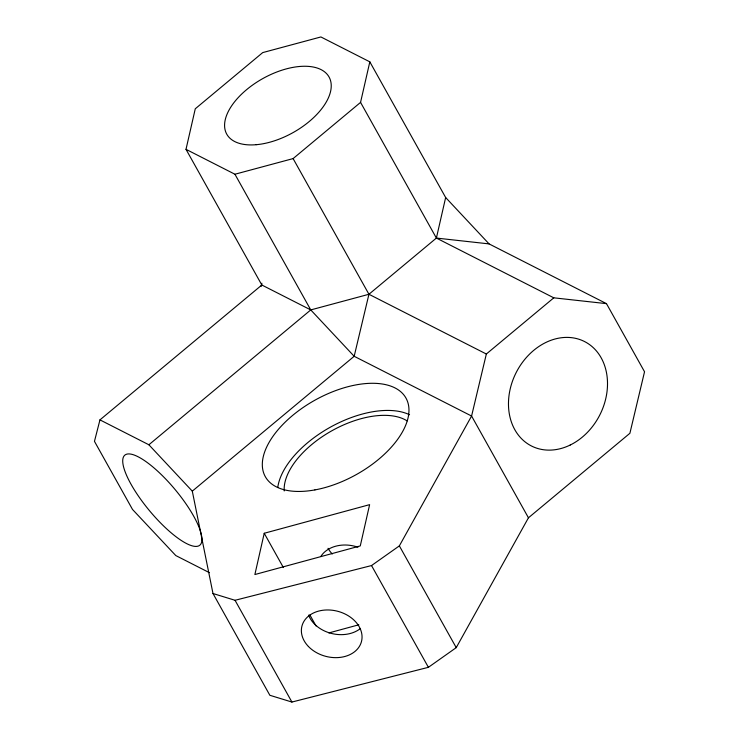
<?xml version="1.0" encoding="UTF-8"?>
<svg xmlns="http://www.w3.org/2000/svg" width="739" height="739" viewBox="0 0 739 739"><rect width="100%" height="100%" fill="white"/><g stroke="black" fill="none" stroke-linecap="round" stroke-linejoin="round"><path stroke-width="1.11" d="M264.229 533.272L254.881 574.536L360.272 545.918L369.62 504.654L264.229 533.272L283.379 567.534M528.45 517.799L471.584 416.039L354.175 356.281L310.759 309.918L261.837 285.014L186.006 149.333L195.272 108.79L262.714 52.598L320.902 36.95L369.823 61.845L445.654 197.525L489.07 243.898L606.479 303.646L644.537 371.763L629.896 433.285L528.45 517.799L456.231 647.641L428.398 667.317L291.914 702.05L269.855 695.279L212.989 593.519L192.297 491.149L148.881 444.776L99.959 419.881L94.463 441.349L132.521 509.467L175.79 555.562L209.423 572.679M186.006 149.333L234.928 174.238L293.106 158.589L360.558 102.388L369.823 61.845M148.881 444.776L310.759 309.918L368.937 294.27L436.389 238.069L445.654 197.525M261.079 286.556L261.874 283.231M293.106 158.589L368.937 294.27L354.175 356.281L192.297 491.149M606.479 303.646L553.797 297.826L486.345 354.018L471.584 416.039L399.356 545.881L371.523 565.557L235.039 600.29L212.989 593.519M99.959 419.881L261.837 285.014M328.873 632.926L358.821 624.788M360.558 102.388L436.389 238.069L489.07 243.898M436.389 238.069L553.797 297.826M368.937 294.27L486.345 354.018M234.928 174.238L310.759 309.918M399.356 545.881L456.231 647.641M371.523 565.557L428.398 667.317M309.844 614.885L316.033 625.97M235.039 600.29L291.914 702.05M201.581 535.673A58.584 16.6 50.2 0 1 147.708 508.515A58.584 16.6 50.2 0 1 137.472 456.453A58.584 16.6 50.2 0 1 201.414 534.805M284.21 490.945A73.235 38.696 -29.2 0 1 330.906 431.308A73.235 38.696 -29.2 0 1 407.106 420.888M277.79 487.361A80.56 42.566 -29.2 0 1 330.85 426.902A80.56 42.566 -29.2 0 1 409.554 414.755M320.874 556.384A30.761 23.62 12.6 0 1 357.916 547.193M332.264 553.973A30.761 23.315 14.5 0 1 328.024 548.31M360.05 628.834A30.761 23.62 12.6 0 1 330.952 633.314A30.761 23.62 12.6 0 1 308.588 615.125M570.249 445.007A58.584 46.89 -63 0 0 593.399 347.783A58.584 46.89 -63 0 0 510.307 388.492A58.584 46.89 -63 0 0 570.249 445.007M256.184 144.705A58.584 30.955 -29.2 0 0 330.952 82.417A58.584 30.955 -29.2 0 0 246.604 89.659A58.584 30.955 -29.2 0 0 256.184 144.705M314.906 489.911A80.56 42.566 -29.2 0 0 406.921 399.993A80.56 42.566 -29.2 0 0 285.106 422.209A80.56 42.566 -29.2 0 0 314.906 489.911M308.412 646.477A30.761 23.315 14.5 0 0 360.198 644.962A30.761 23.315 14.5 0 0 326.546 609.971A30.761 23.315 14.5 0 0 308.412 646.477"/></g></svg>
